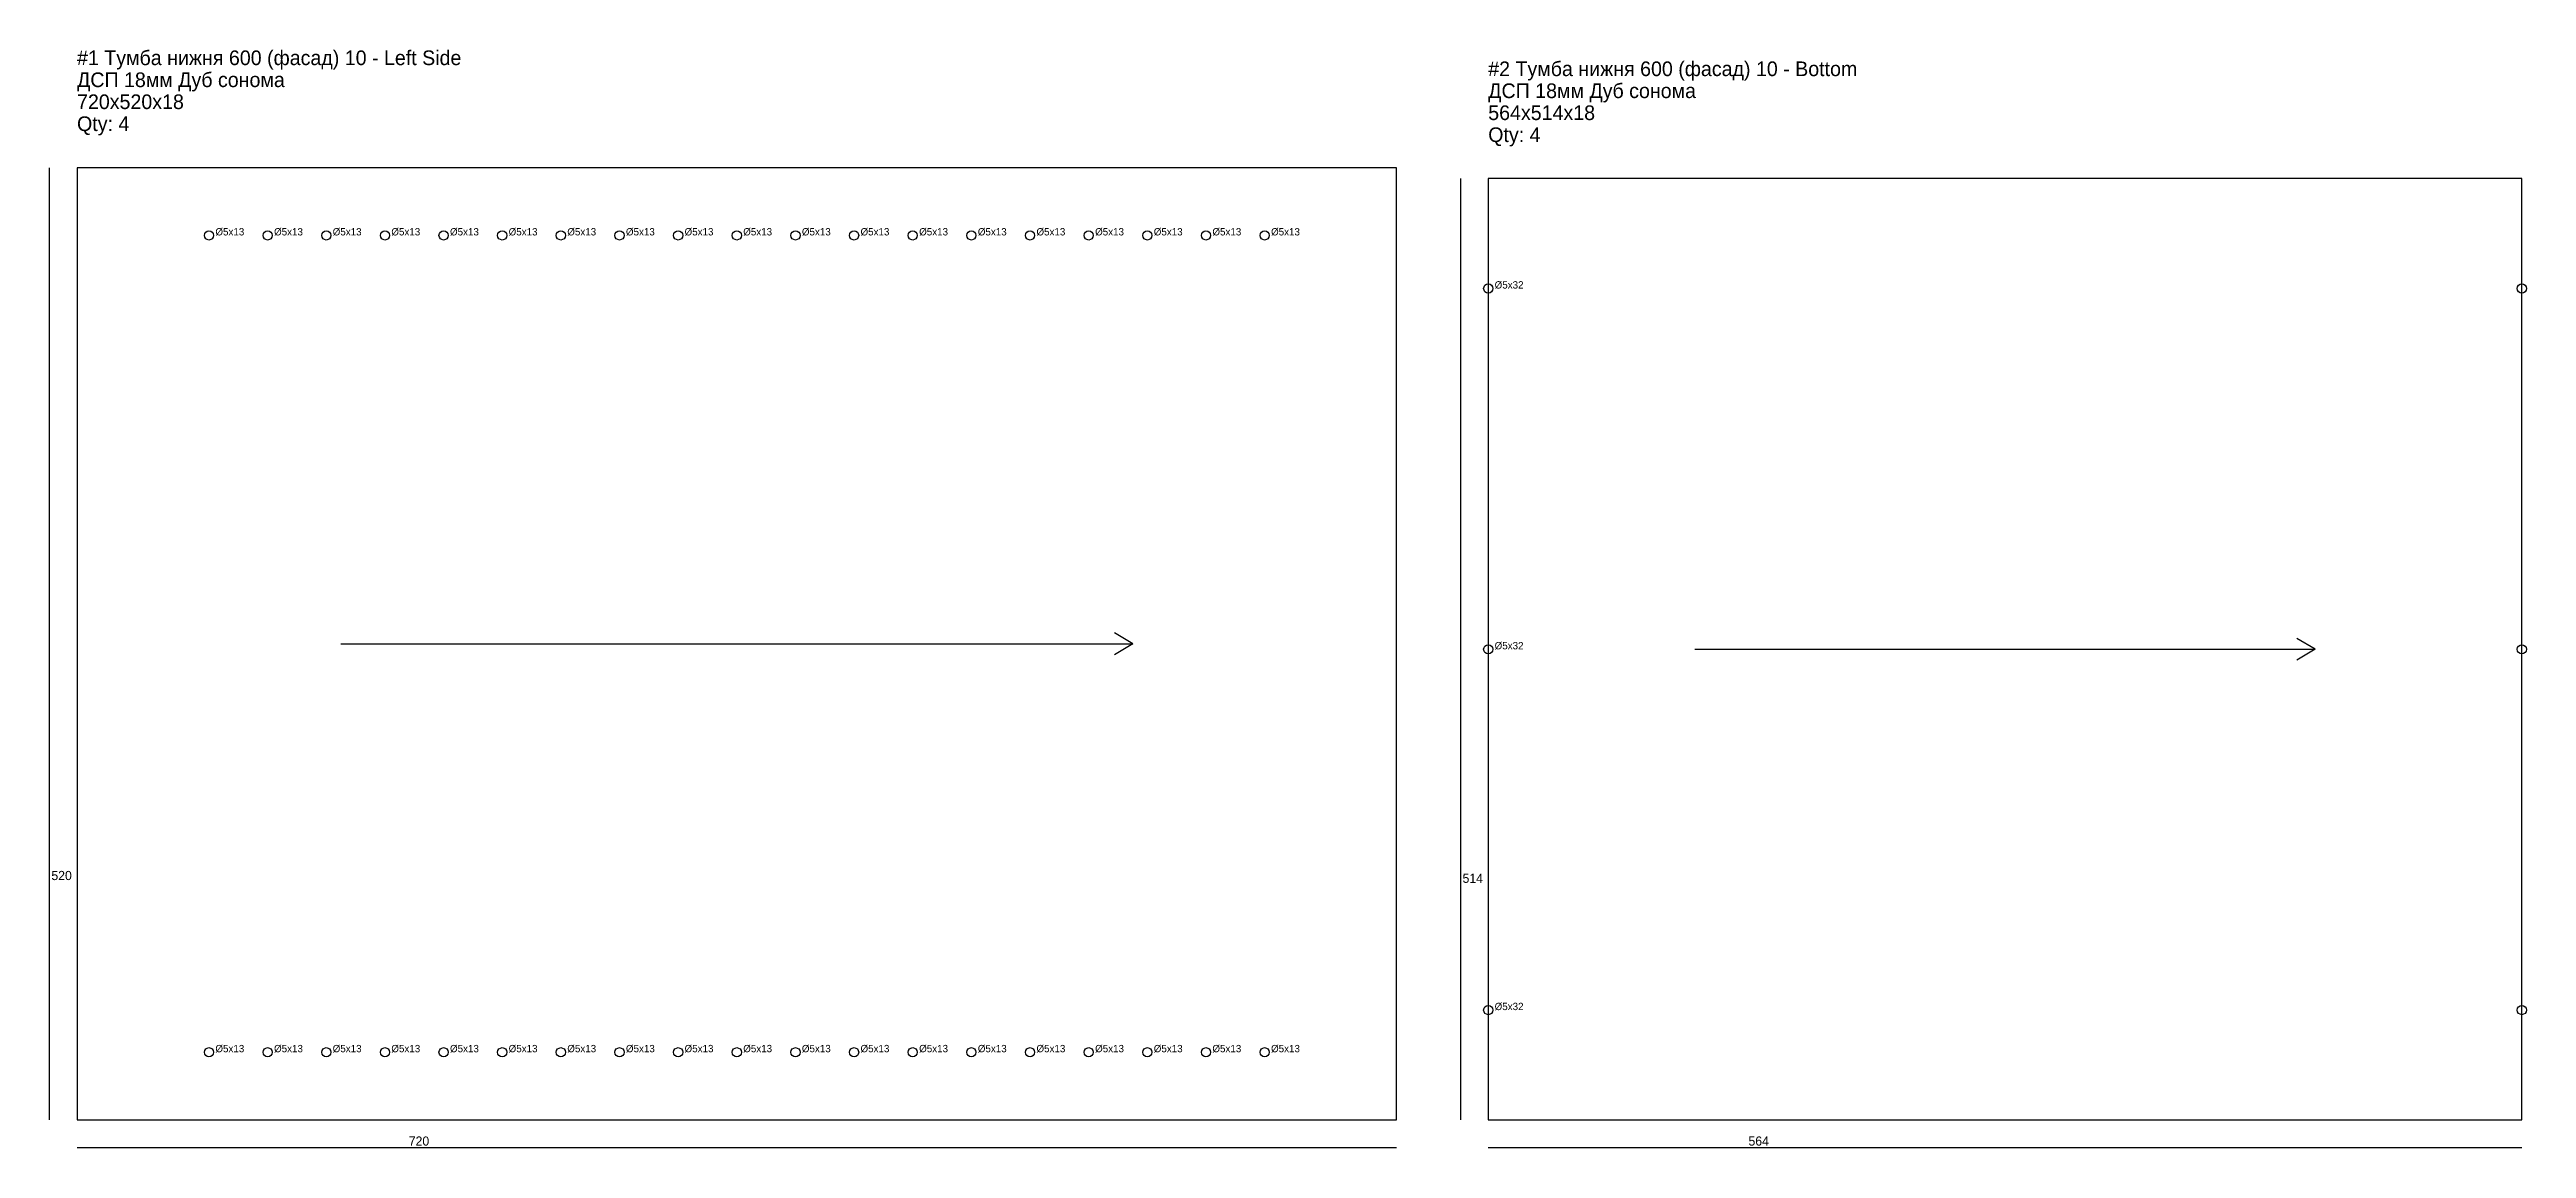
# Model space of a CAD drawing. Extents: x -15 to 2598, y -16 to 2645.
# Drawn here: x -15 to 1336, y -16 to 585 of the extents above; entities that cross this region are included whole.
import ezdxf

# ---------------------------------------------------------------- set-up
doc = ezdxf.new("R2010")
doc.units = 0
for name, color, linetype in [('ABF-DSIDE-5', 7, 'CONTINUOUS'), ('ABF_cuttingLines', 7, 'CONTINUOUS'), ('BORE-INFO', 7, 'CONTINUOUS'), ('DEPTH13', 7, 'CONTINUOUS'), ('DIMENSIONS', 7, 'CONTINUOUS'), ('GRAIN', 7, 'CONTINUOUS'), ('INFO', 7, 'CONTINUOUS')]:
    doc.layers.add(name, color=color, linetype=linetype)
doc.dimstyles.get("Standard").update_dxf_attribs({"dimtxt": 3.5, "dimasz": 2.5, "dimexe": 0.18, "dimexo": 0.0625, "dimtad": 1, "dimdec": 4, "dimzin": 0, "dimdsep": 46, "dimcen": 0.09, "dimadec": 0, "dimazin": 0, "dimtfac": 1, "dimtdec": 4, "dimtofl": 0, "dimtmove": 0, "dimatfit": 3, "dimfxl": 1, "dimtolj": 1, "dimtzin": 0, "dimarcsym": 0})

# ---------------------------------------------------------------- blocks, each defined once
blk = doc.blocks.new('*D1')
at = {"layer": 'DIMENSIONS'}
blk.add_line((0, -15), (720, -15), dxfattribs=at)
blk.add_text('720', height=5, dxfattribs=at).set_placement((181, -14))
blk = doc.blocks.new('*D2')
at = {"layer": 'DIMENSIONS'}
blk.add_line((-15, 0), (-15, 520), dxfattribs=at)
blk.add_text('520', height=5, dxfattribs=at).set_placement((-14, 131))
blk = doc.blocks.new('*D3')
at = {"layer": 'DIMENSIONS'}
blk.add_line((770, -15), (1334, -15), dxfattribs=at)
blk.add_text('564', height=5, dxfattribs=at).set_placement((912, -14))
blk = doc.blocks.new('*D4')
at = {"layer": 'DIMENSIONS'}
blk.add_line((755, 0), (755, 514), dxfattribs=at)
blk.add_text('514', height=5, dxfattribs=at).set_placement((756, 129.5))

msp = doc.modelspace()

# ---------------------------------------------------------------- linework, layer by layer
at = {"layer": 'ABF-DSIDE-5'}
for centre in [(770, 454), (1334, 454), (770, 257), (1334, 257), (770, 60), (1334, 60)]:
    msp.add_circle(centre, 2.5, dxfattribs=at)
at = {"layer": 'ABF_cuttingLines'}
for points in [[(0, 0), (720, 0), (720, 520), (0, 520)], [(770, 0), (1334, 0), (1334, 514), (770, 514)]]:
    msp.add_lwpolyline(points, close=True, dxfattribs=at)
at = {"layer": 'DEPTH13'}
for centre in [(72, 483), (104, 483), (136, 483), (168, 483), (200, 483), (232, 483), (264, 483), (296, 483), (328, 483), (360, 483), (392, 483), (424, 483), (456, 483), (488, 483), (520, 483), (552, 483), (584, 483), (616, 483), (648, 483), (72, 37), (104, 37), (136, 37), (168, 37), (200, 37), (232, 37), (264, 37), (296, 37), (328, 37), (360, 37), (392, 37), (424, 37), (456, 37), (488, 37), (520, 37), (552, 37), (584, 37), (616, 37), (648, 37)]:
    msp.add_circle(centre, 2.5, dxfattribs=at)
at = {"layer": 'GRAIN'}
for p, q in [((144, 260), (576, 260)), ((576, 260), (566, 266)), ((576, 260), (566, 254)), ((882.8, 257), (1221.2, 257)), ((1221.2, 257), (1211.2, 263)), ((1221.2, 257), (1211.2, 251))]:
    msp.add_line(p, q, dxfattribs=at)

# ---------------------------------------------------------------- texts
at = {"layer": 'BORE-INFO'}
for s, p in [('%%c5x13', (75.5, 483)), ('%%c5x13', (107.5, 483)), ('%%c5x13', (139.5, 483)), ('%%c5x13', (171.5, 483)), ('%%c5x13', (203.5, 483)), ('%%c5x13', (235.5, 483)), ('%%c5x13', (267.5, 483)), ('%%c5x13', (299.5, 483)), ('%%c5x13', (331.5, 483)), ('%%c5x13', (363.5, 483)), ('%%c5x13', (395.5, 483)), ('%%c5x13', (427.5, 483)), ('%%c5x13', (459.5, 483)), ('%%c5x13', (491.5, 483)), ('%%c5x13', (523.5, 483)), ('%%c5x13', (555.5, 483)), ('%%c5x13', (587.5, 483)), ('%%c5x13', (619.5, 483)), ('%%c5x13', (651.5, 483)), ('%%c5x32', (773.5, 454)), ('%%c5x32', (773.5, 257)), ('%%c5x32', (773.5, 60)), ('%%c5x13', (75.5, 37)), ('%%c5x13', (107.5, 37)), ('%%c5x13', (139.5, 37)), ('%%c5x13', (171.5, 37)), ('%%c5x13', (203.5, 37)), ('%%c5x13', (235.5, 37)), ('%%c5x13', (267.5, 37)), ('%%c5x13', (299.5, 37)), ('%%c5x13', (331.5, 37)), ('%%c5x13', (363.5, 37)), ('%%c5x13', (395.5, 37)), ('%%c5x13', (427.5, 37)), ('%%c5x13', (459.5, 37)), ('%%c5x13', (491.5, 37)), ('%%c5x13', (523.5, 37)), ('%%c5x13', (555.5, 37)), ('%%c5x13', (587.5, 37)), ('%%c5x13', (619.5, 37)), ('%%c5x13', (651.5, 37))]:
    msp.add_text(s, height=4, dxfattribs=at).set_placement(p)
at = {"layer": 'INFO'}
for s, p in [('#1 Тумба нижня 600 (фасад) 10 - Left Side', (0, 576)), ('ДСП 18мм Дуб сонома', (0, 564)), ('#2 Тумба нижня 600 (фасад) 10 - Bottom', (770, 570)), ('720x520x18', (0, 552)), ('ДСП 18мм Дуб сонома', (770, 558)), ('564x514x18', (770, 546)), ('Qty: 4', (0, 540)), ('Qty: 4', (770, 534))]:
    msp.add_text(s, height=8, dxfattribs=at).set_placement(p)

# ---------------------------------------------------------------- dimensions: what is measured, and where the dimension line sits
at = {"layer": 'DIMENSIONS'}
for base, p1, p2, text, picture, middle in [((-15, 0), (-15, 0), (-15, 520), '520', '*D2', (-14, 131)), ((755, 0), (755, 0), (755, 514), '514', '*D4', (756, 129.5))]:
    dim = msp.add_linear_dim(base=base, p1=p1, p2=p2, angle=90, text=text, dimstyle='STANDARD', dxfattribs=at)
    dim.commit()
    dim.dimension.update_dxf_attribs({"geometry": picture, "text_midpoint": middle})
for base, p1, p2, text, picture, middle in [((0, -15), (0, -15), (720, -15), '720', '*D1', (181, -14)), ((770, -15), (770, -15), (1334, -15), '564', '*D3', (912, -14))]:
    dim = msp.add_linear_dim(base=base, p1=p1, p2=p2, text=text, dimstyle='STANDARD', dxfattribs=at)
    dim.commit()
    dim.dimension.update_dxf_attribs({"geometry": picture, "text_midpoint": middle})

doc.saveas('drawing.dxf')
